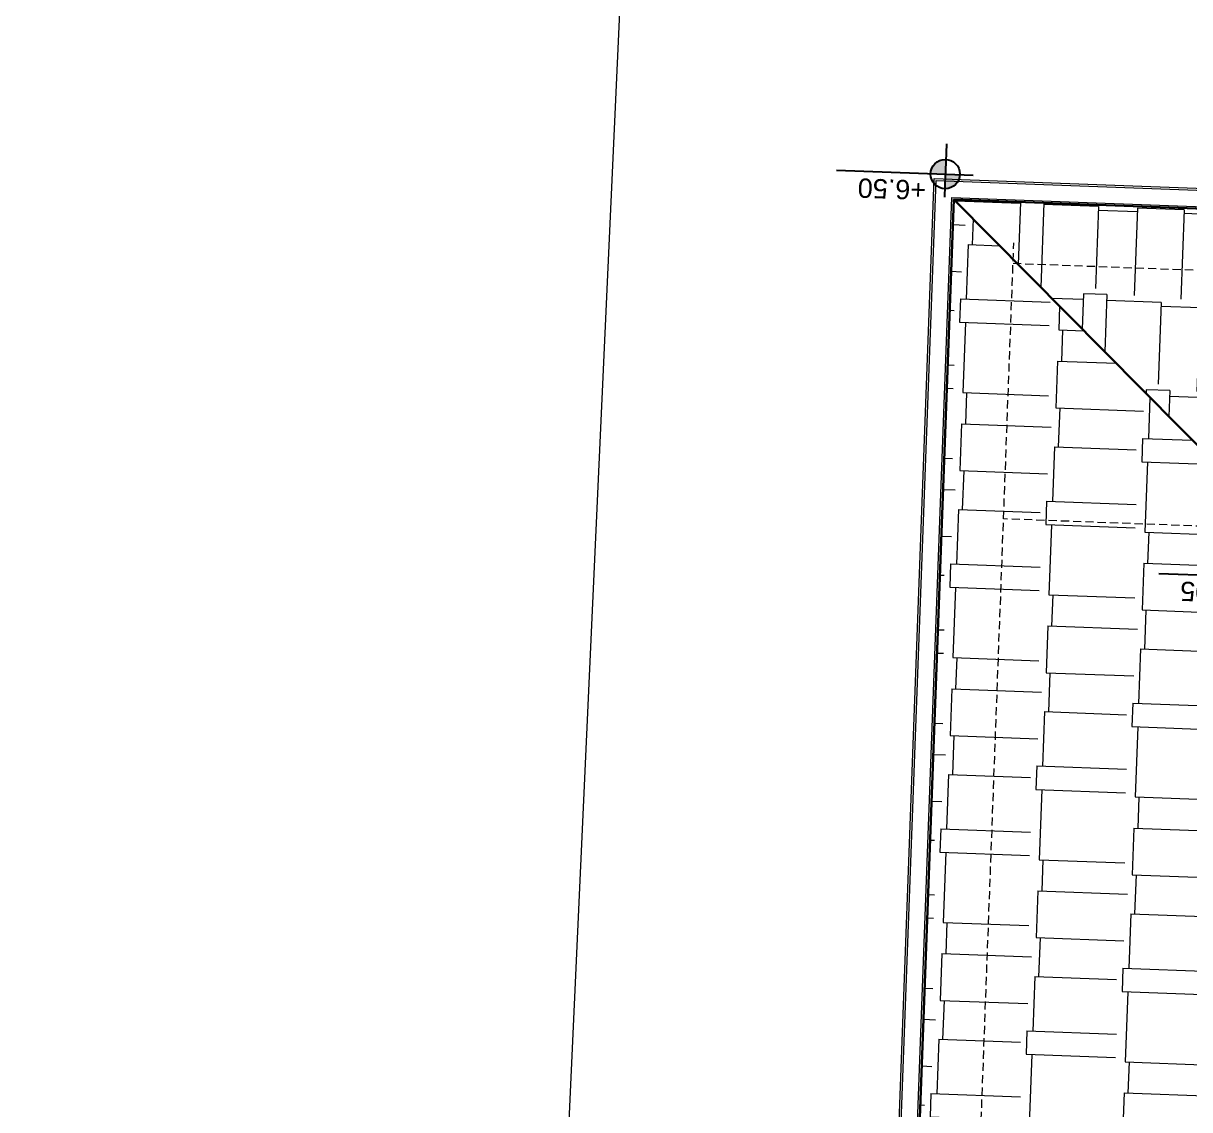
# Model space of a CAD drawing. Header units: centimetres. Extents: x 63871 to 181827, y -95930 to 42199.
# Drawn here: x 177304 to 177874, y 29952 to 30483 of the extents above; entities that cross this region are included whole.
import ezdxf

# ---------------------------------------------------------------- set-up
doc = ezdxf.new("R2010")
doc.units = ezdxf.units.CM
doc.linetypes.add('11-021_500-SatisOfisi_220512$0${ Diamond }', pattern=[12, 4, -2, 2, 2, -2])
for name, color, linetype, lineweight in [('A-GLAZ', 151, 'Continuous', 9), ('A-WALL', 12, 'Continuous', 50), ('ARA SINIRLAR', 225, 'Continuous', 15), ('ARM_Pen_No__252', 8, 'Continuous', 18), ('İz DÜŞÜMÜ', 7, '11-021_500-SatisOfisi_220512$0${ Diamond }', 18), ('OLUK', 222, 'Continuous', 15), ('tefriş', 21, 'Continuous', 20), ('Çatı', 144, 'Continuous', 30)]:
    doc.layers.add(name, color=color, linetype=linetype, lineweight=lineweight)
doc.layers.add('Bitirme - Duvar', color=7, linetype='Continuous')
doc.layers.add('KOT', color=171, linetype='Continuous')
doc.styles.add('Arial_1', font='Arial.ttf', dxfattribs={"height": 300})
doc.styles.add('MtXpl_Arial_Narrow_1', font='')
doc.styles.add('OLUŞTURULMUŞ_STİL_1', font='Arial.ttf')
doc.styles.get('MtXpl_Arial_Narrow_1').set_extended_font_data('Arial Narrow')

# ---------------------------------------------------------------- blocks, each defined once
blk = doc.blocks.new('HRD')
at = {"layer": 'ARM_Pen_No__252'}
h = blk.add_hatch(dxfattribs=at)
h.set_pattern_fill('AR-B816', color=256, scale=0.09)
h.set_pattern_definition([(0, (-39959.2, 0), (0, 18.288), []), (90, (-39959.2, 0), (-18.288, 18.288), [18.288, -18.288])])
h.paths.add_polyline_path([(154149.63, 35592.48), (154149.63, 35503.48), (154219.63, 35503.48), (154219.63, 35483.24), (154324.63, 35483.24), (154324.63, 35692.48), (154369.63, 35692.48), (154369.63, 35927.48), (154369.63, 35927.48), (154369.63, 36097.48), (154369.63, 36177.48), (154254.63, 36177.48), (153954.63, 36177.48), (153839.63, 36177.48), (153839.63, 35897.6), (153869.63, 35897.54), (153869.63, 35882.48), (154019.63, 35882.48), (154019.63, 35872.48), (154019.63, 35833.25, -0.444416), (154030.45, 35823.48, -0.444416), (154019.63, 35813.72), (154019.63, 35773.48), (153939.63, 35773.48), (153939.63, 35692.48), (154019.63, 35692.48), (154019.63, 35687.48), (154019.63, 35633.7), (154020.63, 35632.93), (154019.63, 35631.47), (154019.63, 35592.48), (154019.63, 35582.48), (153989.63, 35582.48), (153989.63, 35577.48), (153989.63, 35497.48), (153989.63, 35437.48), (153994.63, 35437.48), (154094.63, 35437.48), (154139.63, 35437.48), (154139.63, 35592.48)])
blk.add_line((154324.63, 35644.48), (154369.63, 35644.48))
at = {"layer": 'A-GLAZ', "ltscale": 3}
for p, q in [((154369.63, 35692.48), (154389.63, 35692.48)), ((154369.63, 35687.48), (154369.63, 35692.48)), ((154369.63, 35692.48), (154369.63, 35542.48)), ((154389.63, 35692.48), (154389.63, 35687.48)), ((154389.63, 35692.48), (154389.63, 35542.48)), ((154389.63, 35687.48), (154369.63, 35687.48)), ((154379.63, 35687.48), (154379.63, 35612.48)), ((154384.63, 35612.48), (154384.63, 35687.48)), ((154384.63, 35687.48), (154384.63, 35682.48)), ((154384.63, 35682.48), (154379.63, 35682.48)), ((154382.13, 35682.48), (154382.13, 35617.48)), ((154379.63, 35622.48), (154374.63, 35622.48)), ((154374.63, 35622.48), (154374.63, 35547.48)), ((154379.63, 35547.48), (154379.63, 35622.48)), ((154379.63, 35617.48), (154374.63, 35617.48)), ((154377.13, 35617.48), (154377.13, 35552.48)), ((154379.63, 35617.48), (154384.63, 35617.48)), ((154379.63, 35612.48), (154384.63, 35612.48)), ((154379.63, 35552.48), (154374.63, 35552.48)), ((154379.63, 35547.48), (154379.63, 35552.48)), ((154389.63, 35547.48), (154369.63, 35547.48)), ((154369.63, 35547.48), (154369.63, 35542.48)), ((154389.63, 35542.48), (154389.63, 35547.48)), ((154369.63, 35542.48), (154389.63, 35542.48))]:
    blk.add_line(p, q, dxfattribs=at)
at = {"layer": 'A-WALL', "lineweight": 53}
for p, q in [((154369.63, 35692.48), (154369.63, 35927.48)), ((154389.63, 35927.48), (154389.63, 35692.48)), ((154369.63, 35692.48), (154389.63, 35692.48)), ((154369.63, 35692.48), (154389.63, 35692.48)), ((154369.63, 35437.48), (154369.63, 35542.48)), ((154369.63, 35542.48), (154389.63, 35542.48)), ((154389.63, 35542.48), (154389.63, 35417.48)), ((154389.63, 35542.48), (154389.63, 35417.48)), ((154149.63, 35437.48), (154369.63, 35437.48)), ((154389.63, 35417.48), (154094.63, 35417.48))]:
    blk.add_line(p, q, dxfattribs=at)
at = {"layer": 'A-WALL', "lineweight": 50}
blk.add_line((154389.63, 35542.48), (154369.63, 35542.48), dxfattribs=at)
at = {"layer": 'Bitirme - Duvar', "color": 161, "linetype": 'Continuous', "lineweight": 25}
blk.add_line((154427.13, 35617.48), (154369.63, 35617.48), dxfattribs=at)
blk.add_circle((154437.36, 35617.48), 10.23, dxfattribs=at)
at = {"layer": 'İz DÜŞÜMÜ'}
blk.add_lwpolyline([(153819.63, 36347.48), (154419.63, 36347.49), (154419.63, 35292.49), (154159.63, 35292.49), (154159.63, 35357.48), (153819.63, 35357.48), (153819.63, 36347.48)], dxfattribs=at)
at = {"layer": 'tefriş'}
for p, q in [((154324.63, 35483.24), (154324.63, 35692.48)), ((154324.63, 35692.48), (154369.63, 35692.48)), ((154324.63, 35644.48), (154324.63, 35540.24)), ((154369.63, 35644.48), (154324.63, 35644.48)), ((154325.53, 35542.04), (154325.53, 35642.68)), ((154326.43, 35643.58), (154367.83, 35643.58)), ((154368.73, 35642.68), (154368.73, 35542.04)), ((154369.63, 35540.24), (154369.63, 35644.48)), ((154330.03, 35639.53), (154330.03, 35623.04)), ((154331.83, 35639.53), (154330.03, 35639.53)), ((154331.83, 35623.04), (154331.83, 35639.53)), ((154333.63, 35639.53), (154333.63, 35623.04)), ((154335.43, 35639.53), (154333.63, 35639.53)), ((154335.43, 35623.04), (154335.43, 35639.53)), ((154337.23, 35639.53), (154337.23, 35623.04)), ((154339.03, 35639.53), (154337.23, 35639.53)), ((154339.03, 35623.04), (154339.03, 35639.53)), ((154340.83, 35639.53), (154340.83, 35623.04)), ((154342.63, 35639.53), (154340.83, 35639.53)), ((154342.63, 35623.04), (154342.63, 35639.53)), ((154344.43, 35639.53), (154344.43, 35623.04)), ((154346.23, 35639.53), (154344.43, 35639.53)), ((154346.23, 35623.04), (154346.23, 35639.53)), ((154348.03, 35639.53), (154348.03, 35623.04)), ((154349.83, 35639.53), (154348.03, 35639.53)), ((154349.83, 35623.04), (154349.83, 35639.53)), ((154351.63, 35639.53), (154351.63, 35623.04)), ((154353.43, 35639.53), (154351.63, 35639.53)), ((154353.43, 35623.04), (154353.43, 35639.53)), ((154355.23, 35639.53), (154355.23, 35623.04)), ((154357.03, 35639.53), (154355.23, 35639.53)), ((154357.03, 35623.04), (154357.03, 35639.53)), ((154358.83, 35639.53), (154358.83, 35623.04)), ((154360.63, 35639.53), (154358.83, 35639.53)), ((154360.63, 35623.04), (154360.63, 35639.53)), ((154362.43, 35639.53), (154362.43, 35623.04)), ((154364.23, 35639.53), (154362.43, 35639.53)), ((154364.23, 35623.04), (154364.23, 35639.53)), ((154360.18, 35618.99), (154329.58, 35618.99)), ((154330.03, 35623.04), (154331.83, 35623.04)), ((154333.63, 35623.04), (154335.43, 35623.04)), ((154337.23, 35623.04), (154339.03, 35623.04)), ((154340.83, 35623.04), (154342.63, 35623.04)), ((154344.43, 35623.04), (154346.23, 35623.04)), ((154348.03, 35623.04), (154349.83, 35623.04)), ((154351.63, 35623.04), (154353.43, 35623.04)), ((154355.23, 35623.04), (154357.03, 35623.04)), ((154358.83, 35623.04), (154360.63, 35623.04)), ((154362.43, 35623.04), (154364.23, 35623.04)), ((154326.88, 35616.29), (154326.88, 35584.79)), ((154327.78, 35615.84), (154327.78, 35585.24)), ((154330.03, 35618.09), (154359.73, 35618.09)), ((154361.98, 35615.84), (154361.98, 35585.24)), ((154362.88, 35616.29), (154362.88, 35584.79)), ((154365.81, 35579.05), (154352.27, 35592.59)), ((154353.48, 35593.8), (154367.02, 35580.26)), ((154364.63, 35585.6), (154364.63, 35591.76)), ((154365.77, 35591.76), (154365.77, 35585.6)), ((154329.58, 35582.09), (154360.18, 35582.09)), ((154329.58, 35579.39), (154360.18, 35579.39)), ((154359.73, 35582.99), (154330.03, 35582.99)), ((154326.88, 35545.19), (154326.88, 35576.69)), ((154327.78, 35545.64), (154327.78, 35576.24)), ((154359.73, 35578.49), (154330.03, 35578.49)), ((154361.98, 35545.64), (154361.98, 35576.24)), ((154362.88, 35545.19), (154362.88, 35576.69)), ((154364.63, 35576.14), (154364.63, 35569.97)), ((154365.77, 35569.97), (154365.77, 35576.14)), ((154324.63, 35540.24), (154369.63, 35540.24)), ((154367.83, 35541.14), (154326.43, 35541.14)), ((154360.18, 35542.49), (154329.58, 35542.49)), ((154330.03, 35543.39), (154359.73, 35543.39))]:
    blk.add_line(p, q, dxfattribs=at)
blk.add_lwpolyline([(154352.81, 35620.62), (154352.81, 35621.46), (154337.06, 35621.46), (154337.06, 35620.62)], close=True, dxfattribs=at)
for centre in [(154347.46, 35600.61), (154347.46, 35560.51)]:
    blk.add_circle(centre, 3.11, dxfattribs=at)
for centre, radius, start, end in [((154326.43, 35642.68), 0.9, 90, 180), ((154367.83, 35642.68), 0.9, 0, 90), ((154329.58, 35616.29), 2.7, 90, 180), ((154360.18, 35616.29), 2.7, 0, 90), ((154330.03, 35615.84), 2.25, 90, 180), ((154359.73, 35615.84), 2.25, 0, 90), ((154352.88, 35593.19), 0.857, 45, 225), ((154353.77, 35592.3), 0.572, 270, 270), ((154365.2, 35591.76), 0.572, 0, 180), ((154329.58, 35584.79), 2.7, 180, 270), ((154330.03, 35585.24), 2.25, 180, 270), ((154360.18, 35584.79), 2.7, 352.1073, 0), ((154365.2, 35586.62), 1.71, 109.4712, 70.5288), ((154365.2, 35585.94), 0.668, 211.2251, 328.7749), ((154329.58, 35576.69), 2.7, 90, 180), ((154359.73, 35585.24), 2.25, 270, 312.8196), ((154360.18, 35584.79), 2.7, 270, 313.1831), ((154360.18, 35576.69), 2.7, 0, 90), ((154365.2, 35580.87), 1.71, 165, 285), ((154365.2, 35580.87), 1.71, 345, 105), ((154366.41, 35579.66), 0.857, 225, 45), ((154330.03, 35576.24), 2.25, 90, 180), ((154359.73, 35576.24), 2.25, 0, 90), ((154365.2, 35575.12), 1.71, 289.4712, 250.5288), ((154365.2, 35575.79), 0.668, 31.2251, 148.7749), ((154365.2, 35569.97), 0.572, 180, 0), ((154329.58, 35545.19), 2.7, 180, 270), ((154330.03, 35545.64), 2.25, 180, 270), ((154359.73, 35545.64), 2.25, 270, 0), ((154360.18, 35545.19), 2.7, 270, 0), ((154326.43, 35542.04), 0.9, 180, 270), ((154367.83, 35542.04), 0.9, 270, 0)]:
    blk.add_arc(centre, radius, start, end, dxfattribs=at)
at = {"style": 'MtXpl_Arial_Narrow_1'}
blk.add_text('I.KAT İZ DÜŞÜMÜ', height=8.316, rotation=359.957, dxfattribs=at).set_placement((154335.01, 35297.43))
at = {"layer": 'Bitirme - Duvar', "linetype": 'Continuous', "char_height": 10, "attachment_point": 7, "style": 'OLUŞTURULMUŞ_STİL_1'}
for s, insert, rotation in [('\\A1;150', (154394.56, 35623.32), 0), ('\\A1;P', (154443.49, 35615.16), 90)]:
    blk.add_mtext(s, dxfattribs=dict(at, insert=insert, rotation=rotation))
at = {"layer": 'Bitirme - Duvar', "linetype": 'Continuous', "insert": (154394.56, 35603.32), "char_height": 10, "width": 22.2306, "attachment_point": 7, "rotation": 0, "style": 'OLUŞTURULMUŞ_STİL_1'}
blk.add_mtext('\\A1;120', dxfattribs=at)
blk = doc.blocks.new('çatı planı')
at = {"layer": 'KOT', "insert": (20.46, -1114.27), "char_height": 9.45, "width": 57.6964, "attachment_point": 2, "line_spacing_factor": 0.941778, "style": 'Arial_1'}
blk.add_mtext('+6.50', dxfattribs=at)
blk.add_wipeout([(-680, -1060), (-680, 0), (0, 0), (0, -1125), (-340, -1125), (-340, -1060)]).dxf.layer = 'OLUK'
at = {"layer": 'KOT'}
h = blk.add_hatch(color=256, dxfattribs=at)
h.dxf.hatch_style = 1
h.paths.add_polyline_path([(-5.27, -1120.61, 0.402561), (-12.43, -1127.49), (-5.27, -1127.49)])
h = blk.add_hatch(color=256, dxfattribs=at)
h.dxf.hatch_style = 1
h.paths.add_polyline_path([(1.9, -1127.35, 0.009987), (1.89, -1127.07), (-5.27, -1127.07), (-5.27, -1134.52, 0.414214)])
at = {"layer": 'Çatı', "lineweight": 15}
h = blk.add_hatch(dxfattribs=at)
h.set_pattern_fill('AR-RSHKE', color=251, scale=0.15, angle=90)
h.set_pattern_definition([(90, (-196861.627, -36377.483), (-45.72, 97.155), [22.86, -19.05, 26.67, -11.43, 34.29, -15.24]), (90, (-196863.53, -36354.623), (-45.72, 97.155), [19.05, -72.39, 15.24, -22.86]), (90, (-196858.77, -36308.903), (-45.72, 97.155), [11.43, -118.11]), (180, (-196861.627, -36377.483), (-45.72, -32.385), [43.815, -139.065]), (180, (-196861.627, -36354.623), (-45.72, -32.385), [42.8625, -140.0175]), (180, (-196861.627, -36335.573), (-45.72, -32.385), [40.005, -142.875]), (180, (-196858.77, -36308.903), (-45.72, -32.385), [43.815, -139.065]), (180, (-196858.77, -36297.473), (-45.72, -32.385), [43.815, -139.065]), (180, (-196861.627, -36263.183), (-45.72, -32.385), [41.91, -140.97])])
h.paths.add_polyline_path([(-340, -720), (-170, -890), (-170, -890), (-170, -965), (-10, -1115), (-10, -10), (-340, -340)])
h = blk.add_hatch(dxfattribs=at)
h.set_pattern_fill('AR-RSHKE', color=251, scale=0.15)
h.set_pattern_definition([(0, (-196861.627, -36377.483), (97.155, 45.72), [22.86, -19.05, 26.67, -11.43, 34.29, -15.24]), (0, (-196838.767, -36375.58), (97.155, 45.72), [19.05, -72.39, 15.24, -22.86]), (0, (-196793.047, -36380.34), (97.155, 45.72), [11.43, -118.11]), (90, (-196861.627, -36377.483), (-32.385, 45.72), [43.815, -139.065]), (90, (-196838.767, -36377.483), (-32.385, 45.72), [42.8625, -140.0175]), (90, (-196819.717, -36377.483), (-32.385, 45.72), [40.005, -142.875]), (90, (-196793.047, -36380.34), (-32.385, 45.72), [43.815, -139.065]), (90, (-196781.617, -36380.34), (-32.385, 45.72), [43.815, -139.065]), (90, (-196747.327, -36377.483), (-32.385, 45.72), [41.91, -140.97])])
h.paths.add_polyline_path([(-330, -1115), (-10, -1115), (-170, -965)])
h.paths.add_polyline_path([(-282.78, -1087.79), (-282.75, -1046.71), (-297.98, -1046.7), (-298.02, -1087.78)], flags=24)
at = {"layer": 'İz DÜŞÜMÜ'}
blk.add_lwpolyline([(-300, -1020), (-300, -960), (-40, -960), (-40, -1085), (-300, -1085), (-300, -1020), (-640, -1020), (-640, -30), (-300, -30), (-300, -180), (-40, -180), (-40, -1095)], dxfattribs=at)
at = {"layer": 'KOT'}
for p, q in [((-183.65, -935.98), (-116.83, -935.98)), ((-5.27, -1142.16), (-5.27, -1116.09)), ((-18.92, -1127.07), (47.91, -1127.07))]:
    blk.add_line(p, q, dxfattribs=at)
blk.add_circle((-5.27, -1127.35), 7.17, dxfattribs=at)
at = {"layer": 'OLUK'}
for points in [[(-340, -1125), (-340, -1060), (-680, -1060), (-680, 0), (0, 0), (0, -1125)], [(-339, -1124), (-339, -1059), (-679, -1059), (-679, -1), (-1, -1), (-1, -1124)], [(-331, -1116), (-331, -1051), (-671, -1051), (-671, -9), (-9, -9), (-9, -1116)]]:
    blk.add_lwpolyline(points, close=True, dxfattribs=at)
at = {"layer": 'Çatı'}
blk.add_line((-170, -965), (-10, -1115), dxfattribs=at)
blk.add_lwpolyline([(-330, -1115), (-330, -1050), (-670, -1050), (-670, -10), (-10, -10), (-10, -1115)], close=True, dxfattribs=at)
at = {"layer": 'KOT', "insert": (-144.27, -923.18), "char_height": 9.45, "width": 57.6964, "attachment_point": 2, "line_spacing_factor": 0.941778, "style": 'Arial_1'}
blk.add_mtext('+7.05', dxfattribs=at)
blk = doc.blocks.new('VAZİYET PLANI')
at = {"layer": 'ARA SINIRLAR'}
blk.add_line((-27.99, 22723.83), (-647.45, 9198.95), dxfattribs=at)
at = {"rotation": 177.873189238168}
blk.add_blockref('HRD', (155458.99, 44972.96), dxfattribs=at)
at = {"layer": 'OLUK', "rotation": 177.8731895439683}
blk.add_blockref('çatı planı', (-244.25, 14352.74), dxfattribs=at)

msp = doc.modelspace()

# ---------------------------------------------------------------- block references
at = {"layer": 'OLUK'}
msp.add_blockref('VAZİYET PLANI', (177951.86, 14930.11), dxfattribs=at)

doc.saveas('drawing.dxf')
